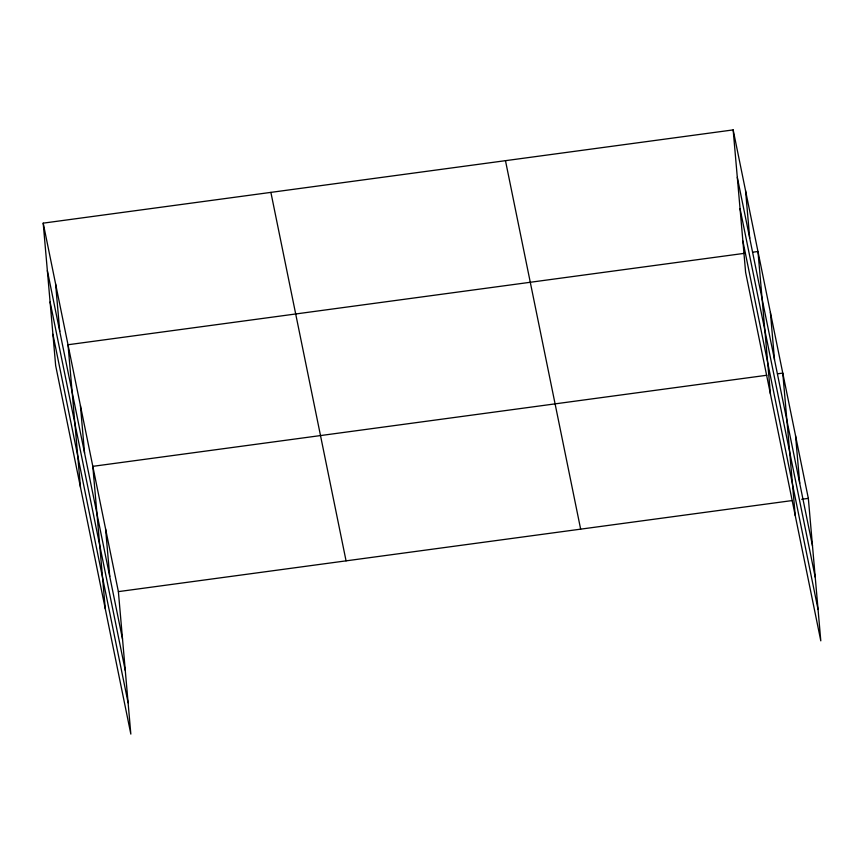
<?xml version="1.0" encoding="UTF-8"?>
<svg xmlns="http://www.w3.org/2000/svg" width="864" height="864" viewBox="0 0 864 864"><rect width="100%" height="100%" fill="white"/><g stroke="black" fill="none" stroke-linecap="round" stroke-linejoin="round"><path stroke-width="1.3" d="M43.2 223.15L118.379 591.624L130.842 734.098L55.663 365.623L43.2 223.15L733.158 129.902L808.337 498.377L820.8 640.85L745.621 272.376L733.158 129.902M744.736 253.292L68.008 344.747L80.471 487.22M752.674 252.212L757.966 251.5L770.429 393.973M766.886 375.246L92.815 466.344L105.278 608.818M777.481 373.81L782.773 373.097L795.236 515.57M118.379 591.624L792.45 500.526M801.716 499.273L808.337 498.377M737.316 177.39L812.495 545.864M740.059 208.732L815.227 577.206M742.878 241.024L818.057 609.509M505.472 160.672L580.651 529.157M270.886 192.38L346.064 560.855M47.358 270.637L122.526 639.112M50.101 301.979L125.269 670.464M52.92 334.282L128.099 702.756M795.56 435.737L799.708 483.224M770.375 312.304L774.522 359.791M745.567 190.706L749.714 238.194M105.592 528.984L109.75 576.472M80.417 405.551L84.564 453.038M55.609 283.954L59.756 331.441"/></g></svg>
